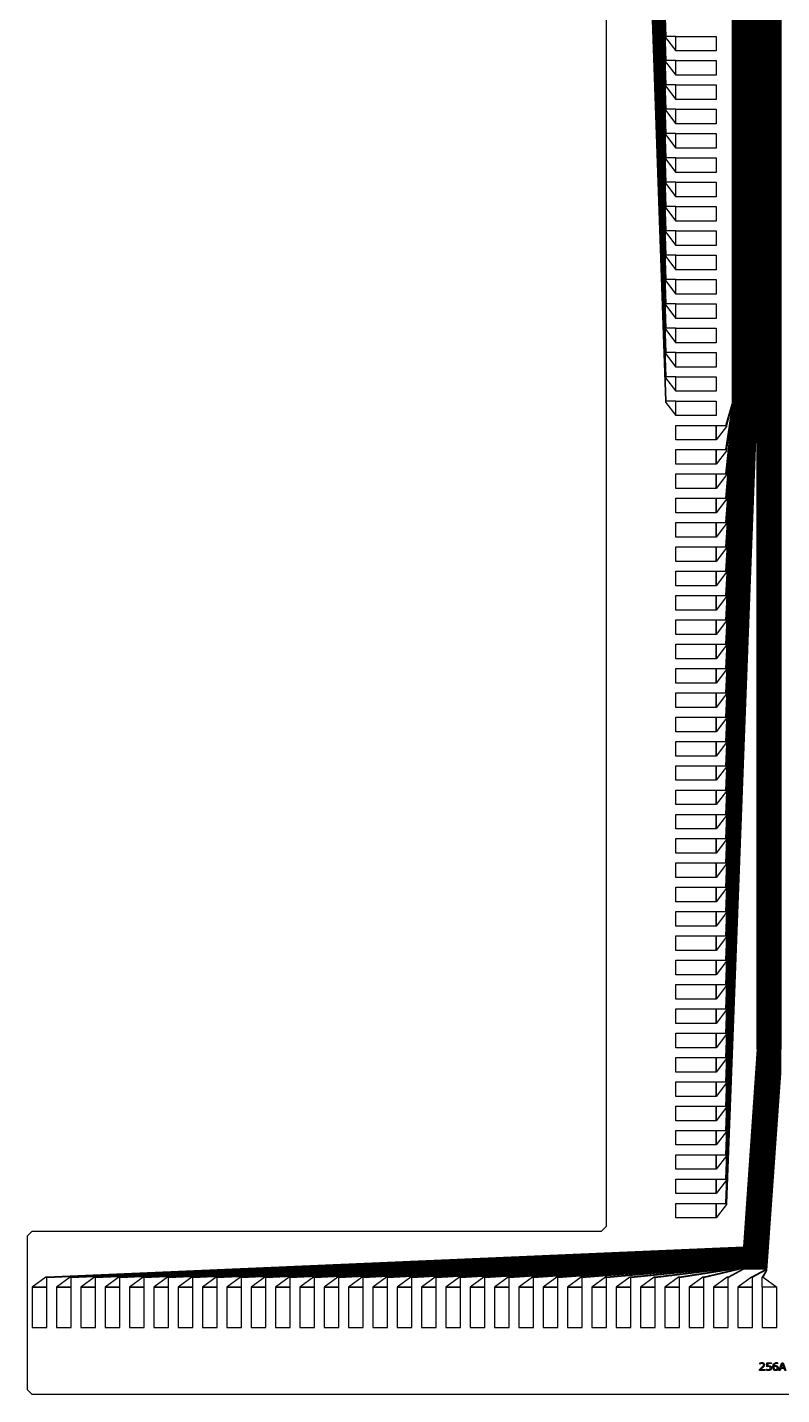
# Model space of a CAD drawing. Header units: inches. Extents: x 106592 to 209533, y 57057 to 74911.
# Drawn here: x 188173 to 191323, y 57278 to 62992 of the extents above; entities that cross this region are included whole.
import ezdxf

# ---------------------------------------------------------------- set-up
doc = ezdxf.new("R2010")
doc.units = ezdxf.units.IN
doc.header["$MEASUREMENT"] = 0
for name, color, linetype in [('metal', 221, 'Continuous'), ('nitride window', 40, 'Continuous'), ('profile', 140, 'Continuous')]:
    doc.layers.add(name, color=color, linetype=linetype)

msp = doc.modelspace()

# ---------------------------------------------------------------- linework, layer by layer
at = {"layer": 'metal'}
for points in [[(191115.4, 61418.7), (191117, 61418.7), (191117, 68021.4), (191115.4, 68021.4)], [(191118.6, 61418.7), (191120.2, 61418.7), (191120.2, 68021.4), (191118.6, 68021.4)], [(191121.8, 61418.7), (191123.4, 61418.7), (191123.4, 68021.4), (191121.8, 68021.4)], [(191125, 61418.7), (191126.6, 61418.7), (191126.6, 68021.4), (191125, 68021.4)], [(191128.2, 61418.7), (191129.8, 61418.7), (191129.8, 68021.4), (191128.2, 68021.4)], [(191131.4, 61418.7), (191133, 61418.7), (191133, 68021.4), (191131.4, 68021.4)], [(191134.6, 61418.7), (191136.2, 61418.7), (191136.2, 68021.4), (191134.6, 68021.4)], [(191137.8, 61418.7), (191139.4, 61418.7), (191139.4, 68021.4), (191137.8, 68021.4)], [(191141, 61418.7), (191142.6, 61418.7), (191142.6, 68021.4), (191141, 68021.4)], [(191144.2, 61418.7), (191145.8, 61418.7), (191145.8, 68021.4), (191144.2, 68021.4)], [(191147.4, 61418.7), (191149, 61418.7), (191149, 68021.4), (191147.4, 68021.4)], [(191150.6, 61418.7), (191152.2, 61418.7), (191152.2, 68021.4), (191150.6, 68021.4)], [(191153.8, 61418.7), (191155.4, 61418.7), (191155.4, 68021.4), (191153.8, 68021.4)], [(191157, 61418.7), (191158.6, 61418.7), (191158.6, 68021.4), (191157, 68021.4)], [(191160.2, 61418.7), (191161.8, 61418.7), (191161.8, 68021.4), (191160.2, 68021.4)], [(191163.4, 61418.7), (191165, 61418.7), (191165, 68021.4), (191163.4, 68021.4)], [(191166.6, 61418.7), (191168.2, 61418.7), (191168.2, 68021.4), (191166.6, 68021.4)], [(191169.8, 61418.7), (191171.4, 61418.7), (191171.4, 68021.4), (191169.8, 68021.4)], [(191173, 61418.7), (191174.6, 61418.7), (191174.6, 68021.4), (191173, 68021.4)], [(191176.2, 61418.7), (191177.8, 61418.7), (191177.8, 68021.4), (191176.2, 68021.4)], [(191179.4, 61418.7), (191181, 61418.7), (191181, 68021.4), (191179.4, 68021.4)], [(191182.6, 61418.7), (191184.2, 61418.7), (191184.2, 68021.4), (191182.6, 68021.4)], [(191185.8, 61418.7), (191187.4, 61418.7), (191187.4, 68021.4), (191185.8, 68021.4)], [(191189, 61418.7), (191190.6, 61418.7), (191190.6, 68021.4), (191189, 68021.4)], [(191192.2, 61418.7), (191193.8, 61418.7), (191193.8, 68021.4), (191192.2, 68021.4)], [(191195.4, 61418.7), (191197, 61418.7), (191197, 68021.4), (191195.4, 68021.4)], [(191198.6, 61418.7), (191200.2, 61418.7), (191200.2, 68021.4), (191198.6, 68021.4)], [(191201.8, 61418.7), (191203.4, 61418.7), (191203.4, 68021.4), (191201.8, 68021.4)], [(191205, 61418.7), (191206.6, 61418.7), (191206.6, 68021.4), (191205, 68021.4)], [(191208.2, 61418.7), (191209.8, 61418.7), (191209.8, 68021.4), (191208.2, 68021.4)], [(191211.4, 61418.7), (191213, 61418.7), (191213, 68021.4), (191211.4, 68021.4)], [(191214.6, 61418.7), (191216.2, 61418.7), (191216.2, 68021.4), (191214.6, 68021.4)], [(191217.8, 61418.7), (191219.4, 61418.7), (191219.4, 68021.4), (191217.8, 68021.4)], [(191222.6, 58721.4), (191221, 58721.4), (191221, 68021.4), (191222.6, 68021.4)], [(191225.8, 58721.4), (191224.2, 58721.4), (191224.2, 68021.4), (191225.8, 68021.4)], [(191229, 58721.4), (191227.4, 58721.4), (191227.4, 68021.4), (191229, 68021.4)], [(191232.2, 58721.4), (191230.6, 58721.4), (191230.6, 68021.4), (191232.2, 68021.4)], [(191235.4, 58721.4), (191233.8, 58721.4), (191233.8, 68021.4), (191235.4, 68021.4)], [(191238.6, 58721.4), (191237, 58721.4), (191237, 68021.4), (191238.6, 68021.4)], [(191241.8, 58721.4), (191240.2, 58721.4), (191240.2, 68021.4), (191241.8, 68021.4)], [(191245, 58721.4), (191243.4, 58721.4), (191243.4, 68021.4), (191245, 68021.4)], [(191248.2, 58721.4), (191246.6, 58721.4), (191246.6, 68021.4), (191248.2, 68021.4)], [(191251.4, 58721.4), (191249.8, 58721.4), (191249.8, 68021.4), (191251.4, 68021.4)], [(191254.6, 58721.4), (191253, 58721.4), (191253, 68021.4), (191254.6, 68021.4)], [(191257.8, 58721.4), (191256.2, 58721.4), (191256.2, 68021.4), (191257.8, 68021.4)], [(191261, 58721.4), (191259.4, 58721.4), (191259.4, 68021.4), (191261, 68021.4)], [(191264.2, 58721.4), (191262.6, 58721.4), (191262.6, 68021.4), (191264.2, 68021.4)], [(191267.4, 58721.4), (191265.8, 58721.4), (191265.8, 68021.4), (191267.4, 68021.4)], [(191270.6, 58721.4), (191269, 58721.4), (191269, 68021.4), (191270.6, 68021.4)], [(191273.8, 58721.4), (191272.2, 58721.4), (191272.2, 68021.4), (191273.8, 68021.4)], [(191277, 58721.4), (191275.4, 58721.4), (191275.4, 68021.4), (191277, 68021.4)], [(191280.2, 58721.4), (191278.6, 58721.4), (191278.6, 68021.4), (191280.2, 68021.4)], [(191283.4, 58721.4), (191281.8, 58721.4), (191281.8, 68021.4), (191283.4, 68021.4)], [(191286.6, 58721.4), (191285, 58721.4), (191285, 68021.4), (191286.6, 68021.4)], [(191289.8, 58721.4), (191288.2, 58721.4), (191288.2, 68021.4), (191289.8, 68021.4)], [(191293, 58721.4), (191291.4, 58721.4), (191291.4, 68021.4), (191293, 68021.4)], [(191296.2, 58721.4), (191294.6, 58721.4), (191294.6, 68021.4), (191296.2, 68021.4)], [(191299.4, 58721.4), (191297.8, 58721.4), (191297.8, 68021.4), (191299.4, 68021.4)], [(191302.6, 58721.4), (191301, 58721.4), (191301, 68021.4), (191302.6, 68021.4)], [(191305.8, 58721.4), (191304.2, 58721.4), (191304.2, 68021.4), (191305.8, 68021.4)], [(191309, 58721.4), (191307.4, 58721.4), (191307.4, 68021.4), (191309, 68021.4)], [(191312.2, 58721.4), (191310.6, 58721.4), (191310.6, 68021.4), (191312.2, 68021.4)], [(191315.4, 58721.4), (191313.8, 58721.4), (191313.8, 68021.4), (191315.4, 68021.4)], [(191318.6, 58721.4), (191317, 58721.4), (191317, 68021.4), (191318.6, 68021.4)], [(190612.7, 67921.4), (190611.1, 67921.4), (190837.8, 61430.7), (190839.9, 61430.7)], [(190615.9, 67921.4), (190614.3, 67921.4), (190837.8, 61532.3), (190839.9, 61532.3)], [(190619.1, 67921.4), (190617.5, 67921.4), (190837.8, 61633.9), (190839.9, 61633.9)], [(190837.8, 61735.5), (190839.9, 61735.5), (190622.3, 67921.4), (190620.7, 67921.4)], [(190625.5, 67921.4), (190623.9, 67921.4), (190837.8, 61837.1), (190839.9, 61837.1)], [(190837.8, 61938.7), (190839.9, 61938.7), (190628.7, 67921.4), (190627.1, 67921.4)], [(190837.8, 62040.3), (190839.9, 62040.3), (190631.9, 67921.4), (190630.3, 67921.4)], [(190635.1, 67921.4), (190633.5, 67921.4), (190837.8, 62141.9), (190839.9, 62141.9)], [(190638.3, 67921.4), (190636.7, 67921.4), (190837.8, 62243.5), (190839.9, 62243.5)], [(190641.5, 67921.4), (190639.9, 67921.4), (190837.8, 62345.1), (190839.9, 62345.1)], [(190644.7, 67921.4), (190643.1, 67921.4), (190837.8, 62446.7), (190839.9, 62446.7)], [(190837.8, 62548.3), (190839.9, 62548.3), (190647.9, 67921.4), (190646.3, 67921.4)], [(190651.1, 67921.4), (190649.5, 67921.4), (190837.8, 62649.9), (190839.9, 62649.9)], [(190837.8, 62751.5), (190839.9, 62751.5), (190654.3, 67921.4), (190652.7, 67921.4)], [(190837.8, 62853.1), (190839.9, 62853.1), (190657.5, 67921.4), (190655.9, 67921.4)], [(190660.7, 67921.4), (190659.1, 67921.4), (190837.8, 62954.7), (190839.9, 62954.7)], [(190880.2, 62893.8), (190880.2, 62954.7), (190837.8, 62954.7), (190837.8, 62950.5), (190880.2, 62893.8)], [(190880.2, 62954.7), (191049.5, 62954.7), (191049.5, 62893.8), (190880.2, 62893.8)], [(190880.2, 62792.2), (190880.2, 62853.1), (190837.8, 62853.1), (190837.8, 62848.9), (190880.2, 62792.2)], [(190880.2, 62853.1), (191049.5, 62853.1), (191049.5, 62792.2), (190880.2, 62792.2)], [(190880.2, 62690.6), (190880.2, 62751.5), (190837.8, 62751.5), (190837.8, 62747.3), (190880.2, 62690.6)], [(190880.2, 62751.5), (191049.5, 62751.5), (191049.5, 62690.6), (190880.2, 62690.6)], [(190880.2, 62588.9), (190880.2, 62649.9), (190837.8, 62649.9), (190837.8, 62645.7), (190880.2, 62588.9)], [(190880.2, 62649.9), (191049.5, 62649.9), (191049.5, 62588.9), (190880.2, 62588.9)], [(190880.2, 62487.3), (190880.2, 62548.3), (190837.8, 62548.3), (190837.8, 62544.1), (190880.2, 62487.3)], [(190880.2, 62548.3), (191049.5, 62548.3), (191049.5, 62487.3), (190880.2, 62487.3)], [(190880.2, 62385.7), (190880.2, 62446.7), (190837.8, 62446.7), (190837.8, 62442.5), (190880.2, 62385.7)], [(190880.2, 62446.7), (191049.5, 62446.7), (191049.5, 62385.7), (190880.2, 62385.7)], [(190880.2, 62284.1), (190880.2, 62345.1), (190837.8, 62345.1), (190837.8, 62340.9), (190880.2, 62284.1)], [(190880.2, 62345.1), (191049.5, 62345.1), (191049.5, 62284.1), (190880.2, 62284.1)], [(190880.2, 62182.5), (190880.2, 62243.5), (190837.8, 62243.5), (190837.8, 62239.3), (190880.2, 62182.5)], [(190880.2, 62243.5), (191049.5, 62243.5), (191049.5, 62182.5), (190880.2, 62182.5)], [(190880.2, 62080.9), (190880.2, 62141.9), (190837.8, 62141.9), (190837.8, 62137.7), (190880.2, 62080.9)], [(190880.2, 62141.9), (191049.5, 62141.9), (191049.5, 62080.9), (190880.2, 62080.9)], [(190880.2, 61979.3), (190880.2, 62040.3), (190837.8, 62040.3), (190837.8, 62036.1), (190880.2, 61979.3)], [(190880.2, 62040.3), (191049.5, 62040.3), (191049.5, 61979.3), (190880.2, 61979.3)], [(190880.2, 61877.7), (190880.2, 61938.7), (190837.8, 61938.7), (190837.8, 61934.5), (190880.2, 61877.7)], [(190880.2, 61938.7), (191049.5, 61938.7), (191049.5, 61877.7), (190880.2, 61877.7)], [(190880.2, 61776.1), (190880.2, 61837.1), (190837.8, 61837.1), (190837.8, 61832.8), (190880.2, 61776.1)], [(190880.2, 61837.1), (191049.5, 61837.1), (191049.5, 61776.1), (190880.2, 61776.1)], [(190880.2, 61674.5), (190880.2, 61735.5), (190837.8, 61735.5), (190837.8, 61731.2), (190880.2, 61674.5)], [(190880.2, 61735.5), (191049.5, 61735.5), (191049.5, 61674.5), (190880.2, 61674.5)], [(190880.2, 61572.9), (190880.2, 61633.9), (190837.8, 61633.9), (190837.8, 61629.6), (190880.2, 61572.9)], [(190880.2, 61633.9), (191049.5, 61633.9), (191049.5, 61572.9), (190880.2, 61572.9)], [(190880.2, 61471.3), (190880.2, 61532.3), (190837.8, 61532.3), (190837.8, 61528), (190880.2, 61471.3)], [(190880.2, 61532.3), (191049.5, 61532.3), (191049.5, 61471.3), (190880.2, 61471.3)], [(190880.2, 61369.7), (190880.2, 61430.7), (190837.8, 61430.7), (190837.8, 61426.4), (190880.2, 61369.7)], [(190880.2, 61430.7), (191049.5, 61430.7), (191049.5, 61369.7), (190880.2, 61369.7)], [(191182.6, 61418.7), (191184.2, 61418.7), (191091.8, 59195.4), (191089.7, 59195.4)], [(191091.8, 59297), (191089.7, 59297), (191179.4, 61418.7), (191181, 61418.7)], [(191176.2, 61418.7), (191177.8, 61418.7), (191091.8, 59398.6), (191089.7, 59398.6)], [(191091.8, 59500.2), (191089.7, 59500.2), (191173, 61418.7), (191174.6, 61418.7)], [(191091.8, 59601.8), (191089.7, 59601.8), (191169.8, 61418.7), (191171.4, 61418.7)], [(191166.6, 61418.7), (191168.2, 61418.7), (191091.8, 59703.4), (191089.7, 59703.4)], [(191185.8, 61418.7), (191187.4, 61418.7), (191091.8, 59093.8), (191089.7, 59093.8)], [(191189, 61418.7), (191190.6, 61418.7), (191091.8, 58992.2), (191089.7, 58992.2)], [(191214.6, 61418.7), (191216.2, 61418.7), (191091.8, 58179.3), (191089.7, 58179.3)], [(191211.4, 61418.7), (191213, 61418.7), (191091.8, 58280.9), (191089.7, 58280.9)], [(191192.2, 61418.7), (191193.8, 61418.7), (191091.8, 58890.6), (191089.7, 58890.6)], [(191091.8, 58789), (191089.7, 58789), (191195.4, 61418.7), (191197, 61418.7)], [(191091.8, 58687.4), (191089.7, 58687.4), (191198.6, 61418.7), (191200.2, 61418.7)], [(191201.8, 61418.7), (191203.4, 61418.7), (191091.8, 58585.8), (191089.7, 58585.8)], [(191091.8, 58484.1), (191089.7, 58484.1), (191205, 61418.7), (191206.6, 61418.7)], [(191208.2, 61418.7), (191209.8, 61418.7), (191091.8, 58382.5), (191089.7, 58382.5)], [(191157, 61418.7), (191158.6, 61418.7), (191091.8, 60008.2), (191089.7, 60008.2)], [(191091.8, 60109.8), (191089.7, 60109.8), (191153.8, 61418.7), (191155.4, 61418.7)], [(191150.6, 61418.7), (191152.2, 61418.7), (191091.8, 60211.4), (191089.7, 60211.4)], [(191091.8, 60313), (191089.7, 60313), (191147.4, 61418.7), (191149, 61418.7)], [(191091.8, 60414.6), (191089.7, 60414.6), (191144.2, 61418.7), (191145.8, 61418.7)], [(191141, 61418.7), (191142.6, 61418.7), (191091.8, 60516.2), (191089.7, 60516.2)], [(191160.2, 61418.7), (191161.8, 61418.7), (191091.8, 59906.6), (191089.7, 59906.6)], [(191163.4, 61418.7), (191165, 61418.7), (191091.8, 59805), (191089.7, 59805)], [(191137.8, 61418.7), (191139.4, 61418.7), (191091.8, 60617.8), (191089.7, 60617.8)], [(191134.6, 61418.7), (191136.2, 61418.7), (191091.8, 60719.4), (191089.7, 60719.4)], [(191115.4, 61418.7), (191117, 61418.7), (191091.8, 61329.1), (191089.7, 61329.1)], [(191091.8, 61227.5), (191089.7, 61227.5), (191118.6, 61418.7), (191120.2, 61418.7)], [(191091.8, 61125.9), (191089.7, 61125.9), (191121.8, 61418.7), (191123.4, 61418.7)], [(191125, 61418.7), (191126.6, 61418.7), (191091.8, 61024.2), (191089.7, 61024.2)], [(191091.8, 60922.6), (191089.7, 60922.6), (191128.2, 61418.7), (191129.8, 61418.7)], [(191131.4, 61418.7), (191133, 61418.7), (191091.8, 60821), (191089.7, 60821)], [(191217.8, 61418.7), (191219.4, 61418.7), (191091.8, 58077.7), (191089.7, 58077.7)], [(190880.2, 61329.1), (191049.5, 61329.1), (191049.5, 61268.1), (190880.2, 61268.1)], [(191049.5, 61268.1), (191049.5, 61329.1), (191091.8, 61329.1), (191091.8, 61324.8), (191049.5, 61268.1)], [(190880.2, 61227.5), (191049.5, 61227.5), (191049.5, 61166.5), (190880.2, 61166.5)], [(191049.5, 61166.5), (191049.5, 61227.5), (191091.8, 61227.5), (191091.8, 61223.2), (191049.5, 61166.5)], [(190880.2, 61125.9), (191049.5, 61125.9), (191049.5, 61064.9), (190880.2, 61064.9)], [(191049.5, 61064.9), (191049.5, 61125.9), (191091.8, 61125.9), (191091.8, 61121.6), (191049.5, 61064.9)], [(190880.2, 61024.2), (191049.5, 61024.2), (191049.5, 60963.3), (190880.2, 60963.3)], [(191049.5, 60963.3), (191049.5, 61024.2), (191091.8, 61024.2), (191091.8, 61020), (191049.5, 60963.3)], [(190880.2, 60922.6), (191049.5, 60922.6), (191049.5, 60861.7), (190880.2, 60861.7)], [(191049.5, 60861.7), (191049.5, 60922.6), (191091.8, 60922.6), (191091.8, 60918.4), (191049.5, 60861.7)], [(190880.2, 60821), (191049.5, 60821), (191049.5, 60760.1), (190880.2, 60760.1)], [(191049.5, 60760.1), (191049.5, 60821), (191091.8, 60821), (191091.8, 60816.8), (191049.5, 60760.1)], [(190880.2, 60719.4), (191049.5, 60719.4), (191049.5, 60658.5), (190880.2, 60658.5)], [(191049.5, 60658.5), (191049.5, 60719.4), (191091.8, 60719.4), (191091.8, 60715.2), (191049.5, 60658.5)], [(190880.2, 60617.8), (191049.5, 60617.8), (191049.5, 60556.9), (190880.2, 60556.9)], [(191049.5, 60556.9), (191049.5, 60617.8), (191091.8, 60617.8), (191091.8, 60613.6), (191049.5, 60556.9)], [(190880.2, 60516.2), (191049.5, 60516.2), (191049.5, 60455.3), (190880.2, 60455.3)], [(191049.5, 60455.3), (191049.5, 60516.2), (191091.8, 60516.2), (191091.8, 60512), (191049.5, 60455.3)], [(190880.2, 60414.6), (191049.5, 60414.6), (191049.5, 60353.7), (190880.2, 60353.7)], [(191049.5, 60353.7), (191049.5, 60414.6), (191091.8, 60414.6), (191091.8, 60410.4), (191049.5, 60353.7)], [(190880.2, 60313), (191049.5, 60313), (191049.5, 60252.1), (190880.2, 60252.1)], [(191049.5, 60252.1), (191049.5, 60313), (191091.8, 60313), (191091.8, 60308.8), (191049.5, 60252.1)], [(190880.2, 60211.4), (191049.5, 60211.4), (191049.5, 60150.5), (190880.2, 60150.5)], [(191049.5, 60150.5), (191049.5, 60211.4), (191091.8, 60211.4), (191091.8, 60207.2), (191049.5, 60150.5)], [(190880.2, 60109.8), (191049.5, 60109.8), (191049.5, 60048.8), (190880.2, 60048.8)], [(191049.5, 60048.8), (191049.5, 60109.8), (191091.8, 60109.8), (191091.8, 60105.6), (191049.5, 60048.8)], [(190880.2, 60008.2), (191049.5, 60008.2), (191049.5, 59947.2), (190880.2, 59947.2)], [(191049.5, 59947.2), (191049.5, 60008.2), (191091.8, 60008.2), (191091.8, 60004), (191049.5, 59947.2)], [(190880.2, 59906.6), (191049.5, 59906.6), (191049.5, 59845.6), (190880.2, 59845.6)], [(191049.5, 59845.6), (191049.5, 59906.6), (191091.8, 59906.6), (191091.8, 59902.4), (191049.5, 59845.6)], [(190880.2, 59805), (191049.5, 59805), (191049.5, 59744), (190880.2, 59744)], [(191049.5, 59744), (191049.5, 59805), (191091.8, 59805), (191091.8, 59800.8), (191049.5, 59744)], [(190880.2, 59703.4), (191049.5, 59703.4), (191049.5, 59642.4), (190880.2, 59642.4)], [(191049.5, 59642.4), (191049.5, 59703.4), (191091.8, 59703.4), (191091.8, 59699.2), (191049.5, 59642.4)], [(190880.2, 59601.8), (191049.5, 59601.8), (191049.5, 59540.8), (190880.2, 59540.8)], [(191049.5, 59540.8), (191049.5, 59601.8), (191091.8, 59601.8), (191091.8, 59597.6), (191049.5, 59540.8)], [(190880.2, 59500.2), (191049.5, 59500.2), (191049.5, 59439.2), (190880.2, 59439.2)], [(191049.5, 59439.2), (191049.5, 59500.2), (191091.8, 59500.2), (191091.8, 59496), (191049.5, 59439.2)], [(190880.2, 59398.6), (191049.5, 59398.6), (191049.5, 59337.6), (190880.2, 59337.6)], [(191049.5, 59337.6), (191049.5, 59398.6), (191091.8, 59398.6), (191091.8, 59394.4), (191049.5, 59337.6)], [(190880.2, 59297), (191049.5, 59297), (191049.5, 59236), (190880.2, 59236)], [(191049.5, 59236), (191049.5, 59297), (191091.8, 59297), (191091.8, 59292.7), (191049.5, 59236)], [(190880.2, 59195.4), (191049.5, 59195.4), (191049.5, 59134.4), (190880.2, 59134.4)], [(191049.5, 59134.4), (191049.5, 59195.4), (191091.8, 59195.4), (191091.8, 59191.1), (191049.5, 59134.4)], [(190880.2, 59093.8), (191049.5, 59093.8), (191049.5, 59032.8), (190880.2, 59032.8)], [(191049.5, 59032.8), (191049.5, 59093.8), (191091.8, 59093.8), (191091.8, 59089.5), (191049.5, 59032.8)], [(190880.2, 58992.2), (191049.5, 58992.2), (191049.5, 58931.2), (190880.2, 58931.2)], [(191049.5, 58931.2), (191049.5, 58992.2), (191091.8, 58992.2), (191091.8, 58987.9), (191049.5, 58931.2)], [(190880.2, 58890.6), (191049.5, 58890.6), (191049.5, 58829.6), (190880.2, 58829.6)], [(191049.5, 58829.6), (191049.5, 58890.6), (191091.8, 58890.6), (191091.8, 58886.3), (191049.5, 58829.6)], [(190880.2, 58789), (191049.5, 58789), (191049.5, 58728), (190880.2, 58728)], [(191049.5, 58728), (191049.5, 58789), (191091.8, 58789), (191091.8, 58784.7), (191049.5, 58728)], [(190880.2, 58687.4), (191049.5, 58687.4), (191049.5, 58626.4), (190880.2, 58626.4)], [(191049.5, 58626.4), (191049.5, 58687.4), (191091.8, 58687.4), (191091.8, 58683.1), (191049.5, 58626.4)], [(191163.5, 57894.3), (191163.5, 57892.7), (191165.1, 57892.7), (191222.6, 58719.8), (191222.6, 58721.4), (191221, 58721.4), (191163.5, 57894.3)], [(191168.3, 57889.5), (191163.5, 57889.5), (191163.5, 57891.1), (191166.7, 57891.1), (191224.2, 58718.2), (191224.2, 58721.4), (191225.8, 58721.4), (191225.8, 58716.6)], [(191169.9, 57887.9), (191163.5, 57887.9), (191163.5, 57886.3), (191171.5, 57886.3), (191229, 58713.4), (191229, 58721.4), (191227.4, 58721.4), (191227.4, 58715)], [(191174.7, 57883.1), (191163.5, 57883.1), (191163.5, 57884.7), (191173.1, 57884.7), (191230.6, 58711.8), (191230.6, 58721.4), (191232.2, 58721.4), (191232.2, 58710.2)], [(191177.9, 57879.9), (191163.5, 57879.9), (191163.5, 57881.5), (191176.3, 57881.5), (191233.8, 58708.6), (191233.8, 58721.4), (191235.4, 58721.4), (191235.4, 58707)], [(191179.5, 57878.3), (191163.5, 57878.3), (191163.5, 57876.7), (191181.1, 57876.7), (191238.6, 58703.8), (191238.6, 58721.4), (191237, 58721.4), (191237, 58705.4)], [(191184.3, 57873.5), (191163.5, 57873.5), (191163.5, 57875.1), (191182.7, 57875.1), (191240.2, 58702.2), (191240.2, 58721.4), (191241.8, 58721.4), (191241.8, 58700.6)], [(191187.5, 57870.3), (191163.5, 57870.3), (191163.5, 57871.9), (191185.9, 57871.9), (191243.4, 58699), (191243.4, 58721.4), (191245, 58721.4), (191245, 58697.4)], [(191189.1, 57868.7), (191163.5, 57868.7), (191163.5, 57867.1), (191190.7, 57867.1), (191248.2, 58694.2), (191248.2, 58721.4), (191246.6, 58721.4), (191246.6, 58695.8)], [(191193.9, 57863.9), (191163.5, 57863.9), (191163.5, 57865.5), (191192.3, 57865.5), (191249.8, 58692.6), (191249.8, 58721.4), (191251.4, 58721.4), (191251.4, 58691)], [(191197.1, 57860.7), (191163.5, 57860.7), (191163.5, 57862.3), (191195.5, 57862.3), (191253, 58689.4), (191253, 58721.4), (191254.6, 58721.4), (191254.6, 58687.8)], [(191198.7, 57859.1), (191163.5, 57859.1), (191163.5, 57857.5), (191200.3, 57857.5), (191257.8, 58684.6), (191257.8, 58721.4), (191256.2, 58721.4), (191256.2, 58686.2)], [(191203.5, 57854.3), (191163.5, 57854.3), (191163.5, 57855.9), (191201.9, 57855.9), (191259.4, 58683), (191259.4, 58721.4), (191261, 58721.4), (191261, 58681.4)], [(191206.7, 57851.1), (191163.5, 57851.1), (191163.5, 57852.7), (191205.1, 57852.7), (191262.6, 58679.8), (191262.6, 58721.4), (191264.2, 58721.4), (191264.2, 58678.2)], [(191208.3, 57849.5), (191163.5, 57849.5), (191163.5, 57847.9), (191209.9, 57847.9), (191267.4, 58675), (191267.4, 58721.4), (191265.8, 58721.4), (191265.8, 58676.6)], [(191213.1, 57844.7), (191163.5, 57844.7), (191163.5, 57846.3), (191211.5, 57846.3), (191269, 58673.4), (191269, 58721.4), (191270.6, 58721.4), (191270.6, 58671.8)], [(191216.3, 57841.5), (191163.5, 57841.5), (191163.5, 57843.1), (191214.7, 57843.1), (191272.2, 58670.2), (191272.2, 58721.4), (191273.8, 58721.4), (191273.8, 58668.6)], [(191217.9, 57839.9), (191163.5, 57839.9), (191163.5, 57838.3), (191219.5, 57838.3), (191277, 58665.4), (191277, 58721.4), (191275.4, 58721.4), (191275.4, 58667)], [(191222.7, 57835.1), (191163.5, 57835.1), (191163.5, 57836.7), (191221.1, 57836.7), (191278.6, 58663.8), (191278.6, 58721.4), (191280.2, 58721.4), (191280.2, 58662.2)], [(191225.9, 57831.9), (191163.5, 57831.9), (191163.5, 57833.5), (191224.3, 57833.5), (191281.8, 58660.6), (191281.8, 58721.4), (191283.4, 58721.4), (191283.4, 58659)], [(191227.5, 57830.3), (191163.5, 57830.3), (191163.5, 57828.7), (191229.1, 57828.7), (191286.6, 58655.8), (191286.6, 58721.4), (191285, 58721.4), (191285, 58657.4)], [(191232.3, 57825.5), (191163.5, 57825.5), (191163.5, 57827.1), (191230.7, 57827.1), (191288.2, 58654.2), (191288.2, 58721.4), (191289.8, 58721.4), (191289.8, 58652.6)], [(191235.5, 57822.3), (191163.5, 57822.3), (191163.5, 57823.9), (191233.9, 57823.9), (191291.4, 58651), (191291.4, 58721.4), (191293, 58721.4), (191293, 58649.4)], [(191237.1, 57820.7), (191163.5, 57820.7), (191163.5, 57819.1), (191238.7, 57819.1), (191296.2, 58646.2), (191296.2, 58721.4), (191294.6, 58721.4), (191294.6, 58647.8)], [(191241.9, 57815.9), (191163.5, 57815.9), (191163.5, 57817.5), (191240.3, 57817.5), (191297.8, 58644.6), (191297.8, 58721.4), (191299.4, 58721.4), (191299.4, 58643)], [(191245.1, 57812.7), (191163.5, 57812.7), (191163.5, 57814.3), (191243.5, 57814.3), (191301, 58641.4), (191301, 58721.4), (191302.6, 58721.4), (191302.6, 58639.8)], [(191248.3, 57809.5), (191163.5, 57809.5), (191163.5, 57811.1), (191246.7, 57811.1), (191304.2, 58638.2), (191304.2, 58721.4), (191305.8, 58721.4), (191305.8, 58636.6)], [(191249.9, 57807.9), (191163.5, 57807.9), (191163.5, 57806.3), (191251.5, 57806.3), (191309, 58633.4), (191309, 58721.4), (191307.4, 58721.4), (191307.4, 58635)], [(191254.7, 57803.1), (191163.5, 57803.1), (191163.5, 57804.7), (191253.1, 57804.7), (191310.6, 58631.8), (191310.6, 58721.4), (191312.2, 58721.4), (191312.2, 58630.2)], [(191256.3, 57801.5), (191257.9, 57799.9), (191315.4, 58627), (191315.4, 58721.4), (191313.8, 58721.4), (191313.8, 58628.6)], [(191259.5, 57798.3), (191261.1, 57796.7), (191318.6, 58623.8), (191318.6, 58721.4), (191317, 58721.4), (191317, 58625.4)], [(190880.2, 58585.8), (191049.5, 58585.8), (191049.5, 58524.8), (190880.2, 58524.8)], [(191049.5, 58524.8), (191049.5, 58585.8), (191091.8, 58585.8), (191091.8, 58581.5), (191049.5, 58524.8)], [(190880.2, 58484.1), (191049.5, 58484.1), (191049.5, 58423.2), (190880.2, 58423.2)], [(191049.5, 58423.2), (191049.5, 58484.1), (191091.8, 58484.1), (191091.8, 58479.9), (191049.5, 58423.2)], [(190880.2, 58382.5), (191049.5, 58382.5), (191049.5, 58321.6), (190880.2, 58321.6)], [(191049.5, 58321.6), (191049.5, 58382.5), (191091.8, 58382.5), (191091.8, 58378.3), (191049.5, 58321.6)], [(190880.2, 58280.9), (191049.5, 58280.9), (191049.5, 58220), (190880.2, 58220)], [(191049.5, 58220), (191049.5, 58280.9), (191091.8, 58280.9), (191091.8, 58276.7), (191049.5, 58220)], [(190880.2, 58179.3), (191049.5, 58179.3), (191049.5, 58118.4), (190880.2, 58118.4)], [(191049.5, 58118.4), (191049.5, 58179.3), (191091.8, 58179.3), (191091.8, 58175.1), (191049.5, 58118.4)], [(190880.2, 58077.7), (191049.5, 58077.7), (191049.5, 58016.8), (190880.2, 58016.8)], [(191049.5, 58016.8), (191049.5, 58077.7), (191091.8, 58077.7), (191091.8, 58073.5), (191049.5, 58016.8)], [(191163.5, 57892.7), (191163.5, 57894.3), (188254.1, 57769.9), (188254.1, 57767.8)], [(191163.5, 57889.5), (191163.5, 57891.1), (188355.7, 57769.9), (188355.7, 57767.8)], [(191163.5, 57886.3), (191163.5, 57887.9), (188457.3, 57769.9), (188457.3, 57767.8)], [(188558.9, 57769.9), (188558.9, 57767.8), (191163.5, 57883.1), (191163.5, 57884.7)], [(191163.5, 57879.9), (191163.5, 57881.5), (188660.6, 57769.9), (188660.6, 57767.8)], [(188762.2, 57769.9), (188762.2, 57767.8), (191163.5, 57876.7), (191163.5, 57878.3)], [(188863.8, 57769.9), (188863.8, 57767.8), (191163.5, 57873.5), (191163.5, 57875.1)], [(191163.5, 57870.3), (191163.5, 57871.9), (188965.4, 57769.9), (188965.4, 57767.8)], [(191163.5, 57867.1), (191163.5, 57868.7), (189067, 57769.9), (189067, 57767.8)], [(191163.5, 57863.9), (191163.5, 57865.5), (189168.6, 57769.9), (189168.6, 57767.8)], [(191163.5, 57860.7), (191163.5, 57862.3), (189270.2, 57769.9), (189270.2, 57767.8)], [(189371.8, 57769.9), (189371.8, 57767.8), (191163.5, 57857.5), (191163.5, 57859.1)], [(191163.5, 57854.3), (191163.5, 57855.9), (189473.4, 57769.9), (189473.4, 57767.8)], [(189575, 57769.9), (189575, 57767.8), (191163.5, 57851.1), (191163.5, 57852.7)], [(189676.6, 57769.9), (189676.6, 57767.8), (191163.5, 57847.9), (191163.5, 57849.5)], [(191163.5, 57844.7), (191163.5, 57846.3), (189778.2, 57769.9), (189778.2, 57767.8)], [(191163.5, 57841.5), (191163.5, 57843.1), (189879.8, 57769.9), (189879.8, 57767.8)], [(191163.5, 57838.3), (191163.5, 57839.9), (189981.4, 57769.9), (189981.4, 57767.8)], [(191163.5, 57835.1), (191163.5, 57836.7), (190083, 57769.9), (190083, 57767.8)], [(190184.6, 57769.9), (190184.6, 57767.8), (191163.5, 57831.9), (191163.5, 57833.5)], [(191163.5, 57828.7), (191163.5, 57830.3), (190286.2, 57769.9), (190286.2, 57767.8)], [(190387.8, 57769.9), (190387.8, 57767.8), (191163.5, 57825.5), (191163.5, 57827.1)], [(188193.2, 57727.6), (188254.1, 57727.6), (188254.1, 57769.9), (188249.9, 57769.9), (188193.2, 57727.6)], [(188294.8, 57727.6), (188355.7, 57727.6), (188355.7, 57769.9), (188351.5, 57769.9), (188294.8, 57727.6)], [(188396.4, 57727.6), (188457.3, 57727.6), (188457.3, 57769.9), (188453.1, 57769.9), (188396.4, 57727.6)], [(188498, 57727.6), (188558.9, 57727.6), (188558.9, 57769.9), (188554.7, 57769.9), (188498, 57727.6)], [(188599.6, 57727.6), (188660.6, 57727.6), (188660.6, 57769.9), (188656.3, 57769.9), (188599.6, 57727.6)], [(188701.2, 57727.6), (188762.2, 57727.6), (188762.2, 57769.9), (188757.9, 57769.9), (188701.2, 57727.6)], [(188802.8, 57727.6), (188863.8, 57727.6), (188863.8, 57769.9), (188859.5, 57769.9), (188802.8, 57727.6)], [(188904.4, 57727.6), (188965.4, 57727.6), (188965.4, 57769.9), (188961.1, 57769.9), (188904.4, 57727.6)], [(189006, 57727.6), (189067, 57727.6), (189067, 57769.9), (189062.7, 57769.9), (189006, 57727.6)], [(189107.6, 57727.6), (189168.6, 57727.6), (189168.6, 57769.9), (189164.3, 57769.9), (189107.6, 57727.6)], [(189209.2, 57727.6), (189270.2, 57727.6), (189270.2, 57769.9), (189265.9, 57769.9), (189209.2, 57727.6)], [(189310.8, 57727.6), (189371.8, 57727.6), (189371.8, 57769.9), (189367.5, 57769.9), (189310.8, 57727.6)], [(189412.4, 57727.6), (189473.4, 57727.6), (189473.4, 57769.9), (189469.2, 57769.9), (189412.4, 57727.6)], [(189514, 57727.6), (189575, 57727.6), (189575, 57769.9), (189570.8, 57769.9), (189514, 57727.6)], [(189615.6, 57727.6), (189676.6, 57727.6), (189676.6, 57769.9), (189672.4, 57769.9), (189615.6, 57727.6)], [(189717.2, 57727.6), (189778.2, 57727.6), (189778.2, 57769.9), (189774, 57769.9), (189717.2, 57727.6)], [(189818.8, 57727.6), (189879.8, 57727.6), (189879.8, 57769.9), (189875.6, 57769.9), (189818.8, 57727.6)], [(189920.4, 57727.6), (189981.4, 57727.6), (189981.4, 57769.9), (189977.2, 57769.9), (189920.4, 57727.6)], [(190022, 57727.6), (190083, 57727.6), (190083, 57769.9), (190078.8, 57769.9), (190022, 57727.6)], [(190123.6, 57727.6), (190184.6, 57727.6), (190184.6, 57769.9), (190180.4, 57769.9), (190123.6, 57727.6)], [(190225.3, 57727.6), (190286.2, 57727.6), (190286.2, 57769.9), (190282, 57769.9), (190225.3, 57727.6)], [(190326.9, 57727.6), (190387.8, 57727.6), (190387.8, 57769.9), (190383.6, 57769.9), (190326.9, 57727.6)], [(190428.5, 57727.6), (190489.4, 57727.6), (190489.4, 57769.9), (190485.2, 57769.9), (190428.5, 57727.6)], [(190489.4, 57769.9), (190489.4, 57767.8), (191163.5, 57822.3), (191163.5, 57823.9)], [(190530.1, 57727.6), (190591, 57727.6), (190591, 57769.9), (190586.8, 57769.9), (190530.1, 57727.6)], [(191163.5, 57819.1), (191163.5, 57820.7), (190591, 57769.9), (190591, 57767.8)], [(190631.7, 57727.6), (190692.6, 57727.6), (190692.6, 57769.9), (190688.4, 57769.9), (190631.7, 57727.6)], [(191163.5, 57815.9), (191163.5, 57817.5), (190692.6, 57769.9), (190692.6, 57767.8)], [(190733.3, 57727.6), (190794.2, 57727.6), (190794.2, 57769.9), (190790, 57769.9), (190733.3, 57727.6)], [(191163.5, 57812.7), (191163.5, 57814.3), (190794.2, 57769.9), (190794.2, 57767.8)], [(190834.9, 57727.6), (190895.8, 57727.6), (190895.8, 57769.9), (190891.6, 57769.9), (190834.9, 57727.6)], [(191163.5, 57809.5), (191163.5, 57811.1), (190895.8, 57769.9), (190895.8, 57767.8)], [(190936.5, 57727.6), (190997.4, 57727.6), (190997.4, 57769.9), (190993.2, 57769.9), (190936.5, 57727.6)], [(190997.4, 57769.9), (190997.4, 57767.8), (191163.5, 57806.3), (191163.5, 57807.9)], [(191038.1, 57727.6), (191099, 57727.6), (191099, 57769.9), (191094.8, 57769.9), (191038.1, 57727.6)], [(191163.5, 57803.1), (191163.5, 57804.7), (191099, 57769.9), (191099, 57767.8)], [(191139.7, 57727.6), (191200.7, 57727.6), (191200.7, 57769.9), (191196.4, 57769.9), (191139.7, 57727.6)], [(191196.4, 57769.9), (191200.7, 57769.9), (191257.9, 57799.9), (191256.3, 57801.5)], [(191245.5, 57769.9), (191261.1, 57796.7), (191259.5, 57798.3), (191241.3, 57769.9)], [(191302.3, 57727.6), (191241.3, 57727.6), (191241.3, 57769.9), (191245.5, 57769.9), (191302.3, 57727.6)], [(188254.1, 57558.3), (188254.1, 57727.6), (188193.2, 57727.6), (188193.2, 57558.3)], [(188355.7, 57558.3), (188355.7, 57727.6), (188294.8, 57727.6), (188294.8, 57558.3)], [(188457.3, 57558.3), (188457.3, 57727.6), (188396.4, 57727.6), (188396.4, 57558.3)], [(188558.9, 57558.3), (188558.9, 57727.6), (188498, 57727.6), (188498, 57558.3)], [(188660.6, 57558.3), (188660.6, 57727.6), (188599.6, 57727.6), (188599.6, 57558.3)], [(188762.2, 57558.3), (188762.2, 57727.6), (188701.2, 57727.6), (188701.2, 57558.3)], [(188863.8, 57558.3), (188863.8, 57727.6), (188802.8, 57727.6), (188802.8, 57558.3)], [(188965.4, 57558.3), (188965.4, 57727.6), (188904.4, 57727.6), (188904.4, 57558.3)], [(189067, 57558.3), (189067, 57727.6), (189006, 57727.6), (189006, 57558.3)], [(189168.6, 57558.3), (189168.6, 57727.6), (189107.6, 57727.6), (189107.6, 57558.3)], [(189270.2, 57558.3), (189270.2, 57727.6), (189209.2, 57727.6), (189209.2, 57558.3)], [(189371.8, 57558.3), (189371.8, 57727.6), (189310.8, 57727.6), (189310.8, 57558.3)], [(189473.4, 57558.3), (189473.4, 57727.6), (189412.4, 57727.6), (189412.4, 57558.3)], [(189575, 57558.3), (189575, 57727.6), (189514, 57727.6), (189514, 57558.3)], [(189676.6, 57558.3), (189676.6, 57727.6), (189615.6, 57727.6), (189615.6, 57558.3)], [(189778.2, 57558.3), (189778.2, 57727.6), (189717.2, 57727.6), (189717.2, 57558.3)], [(189879.8, 57558.3), (189879.8, 57727.6), (189818.8, 57727.6), (189818.8, 57558.3)], [(189981.4, 57558.3), (189981.4, 57727.6), (189920.4, 57727.6), (189920.4, 57558.3)], [(190083, 57558.3), (190083, 57727.6), (190022, 57727.6), (190022, 57558.3)], [(190184.6, 57558.3), (190184.6, 57727.6), (190123.6, 57727.6), (190123.6, 57558.3)], [(190286.2, 57558.3), (190286.2, 57727.6), (190225.3, 57727.6), (190225.3, 57558.3)], [(190387.8, 57558.3), (190387.8, 57727.6), (190326.9, 57727.6), (190326.9, 57558.3)], [(190489.4, 57558.3), (190489.4, 57727.6), (190428.5, 57727.6), (190428.5, 57558.3)], [(190591, 57558.3), (190591, 57727.6), (190530.1, 57727.6), (190530.1, 57558.3)], [(190692.6, 57558.3), (190692.6, 57727.6), (190631.7, 57727.6), (190631.7, 57558.3)], [(190794.2, 57558.3), (190794.2, 57727.6), (190733.3, 57727.6), (190733.3, 57558.3)], [(190895.8, 57558.3), (190895.8, 57727.6), (190834.9, 57727.6), (190834.9, 57558.3)], [(190997.4, 57558.3), (190997.4, 57727.6), (190936.5, 57727.6), (190936.5, 57558.3)], [(191099, 57558.3), (191099, 57727.6), (191038.1, 57727.6), (191038.1, 57558.3)], [(191200.7, 57558.3), (191200.7, 57727.6), (191139.7, 57727.6), (191139.7, 57558.3)], [(191302.3, 57558.3), (191302.3, 57727.6), (191241.3, 57727.6), (191241.3, 57558.3)], [(191231.2, 57405.7), (191231.2, 57410.2), (191232.9, 57410.9), (191235.6, 57411.7), (191237.5, 57412.1), (191239.8, 57412.2), (191242, 57412.1), (191244.4, 57411.8), (191246, 57411.1), (191247.3, 57410.3), (191248.7, 57409.2), (191249.7, 57407.8), (191250.5, 57406), (191250.7, 57404.3), (191250.7, 57402.4), (191250.3, 57399.9), (191249.3, 57397.6), (191247.2, 57394.5), (191244.8, 57391.9), (191240.8, 57388.3), (191235, 57383.3), (191252, 57383.2), (191252.2, 57379.5), (191230.4, 57379.5), (191230.4, 57384), (191236.4, 57389.1), (191243.1, 57395.6), (191245.3, 57398.9), (191246.4, 57401.7), (191246.3, 57404.7), (191245.4, 57406.3), (191243.8, 57407.8), (191241.6, 57408.3), (191239.2, 57408.3), (191236.9, 57407.9), (191233.7, 57406.8), (191231.6, 57405.8), (191231.5, 57405.7)], [(191279.7, 57411.5), (191279.6, 57407.8), (191264.6, 57407.8), (191264.5, 57399.2), (191266, 57399.3), (191268.5, 57399.3), (191271.4, 57399.3), (191274.2, 57398.6), (191276.6, 57397.2), (191278.4, 57395.5), (191279.3, 57393.6), (191279.7, 57391.8), (191279.8, 57390), (191279.8, 57388.6), (191279.5, 57386.6), (191278.3, 57383.9), (191277.4, 57382.6), (191276.1, 57381.4), (191274.1, 57380.1), (191272, 57379.4), (191269.8, 57379), (191266.6, 57378.9), (191264.6, 57379.1), (191262.1, 57379.7), (191259, 57380.8), (191259, 57385.3), (191259.3, 57385.3), (191260.7, 57384.5), (191262.3, 57383.8), (191264.2, 57383.1), (191266.6, 57382.7), (191268.9, 57382.6), (191270.6, 57382.8), (191272.1, 57383.4), (191273.7, 57384.5), (191274.7, 57386.1), (191275.4, 57388), (191275.4, 57389.7), (191275.4, 57391.1), (191275, 57392.4), (191274.2, 57393.5), (191273.5, 57394.2), (191272.1, 57395), (191270.6, 57395.6), (191268.4, 57395.8), (191266.7, 57395.8), (191264.7, 57395.7), (191263.2, 57395.6), (191260.3, 57395.1), (191260.3, 57411.6)], [(191305.5, 57411.6), (191305.6, 57407.4), (191303, 57408.3), (191300.7, 57408.5), (191298.5, 57408.1), (191295.3, 57406.9), (191293.6, 57405.6), (191292.1, 57403.2), (191291.1, 57400.5), (191290.7, 57397.6), (191292.4, 57398.5), (191294.6, 57399.4), (191297.6, 57400), (191299.8, 57400), (191302.7, 57399.3), (191305, 57397.8), (191307, 57396.1), (191308.3, 57393.8), (191308.6, 57391.4), (191308.7, 57388.3), (191307.8, 57385), (191306.3, 57382.7), (191304.7, 57381.2), (191302.2, 57379.6), (191299.4, 57378.9), (191297.1, 57378.9), (191294.4, 57379.1), (191290.5, 57381.1), (191288.3, 57383.6), (191286.8, 57387.2), (191286.1, 57390.2), (191286, 57393.3), (191290.4, 57394.6), (191290.6, 57390.3), (191291.2, 57387.2), (191292.6, 57384.3), (191295.5, 57382.8), (191298, 57382.7), (191301, 57383.3), (191303, 57384.8), (191304.2, 57387.9), (191304.1, 57391), (191303.5, 57393.2), (191302, 57395.4), (191299.3, 57396.3), (191295.9, 57396.3), (191292.4, 57395.5), (191291.2, 57395), (191290.4, 57394.7), (191286, 57393.4), (191285.9, 57393.7), (191285.9, 57393.8), (191286.1, 57397.3), (191286.8, 57401), (191287.7, 57403.7), (191289, 57406.1), (191290.9, 57408.5), (191293.7, 57410.3), (191296.4, 57411.6), (191298.7, 57412), (191300.5, 57412.2), (191302, 57412.2), (191303.7, 57412.1), (191304.8, 57411.9)], [(191315.8, 57378.9), (191311.4, 57379), (191323, 57410.7), (191328.9, 57410.7), (191335.7, 57391.8), (191331.3, 57391.6), (191325.7, 57407.1), (191320.2, 57391.6), (191331.3, 57391.5), (191335.7, 57391.7), (191340.4, 57378.9), (191335.8, 57378.9), (191332.7, 57387.8), (191318.8, 57387.8)]]:
    msp.add_lwpolyline(points, close=True, dxfattribs=at)
at = {"layer": 'nitride window'}
for points in [[(190880.2, 62954.7), (191049.5, 62954.7), (191049.5, 62893.8), (190880.2, 62893.8)], [(190880.2, 62853.1), (191049.5, 62853.1), (191049.5, 62792.2), (190880.2, 62792.2)], [(190880.2, 62751.5), (191049.5, 62751.5), (191049.5, 62690.6), (190880.2, 62690.6)], [(190880.2, 62649.9), (191049.5, 62649.9), (191049.5, 62588.9), (190880.2, 62588.9)], [(190880.2, 62548.3), (191049.5, 62548.3), (191049.5, 62487.3), (190880.2, 62487.3)], [(190880.2, 62446.7), (191049.5, 62446.7), (191049.5, 62385.7), (190880.2, 62385.7)], [(190880.2, 62345.1), (191049.5, 62345.1), (191049.5, 62284.1), (190880.2, 62284.1)], [(190880.2, 62243.5), (191049.5, 62243.5), (191049.5, 62182.5), (190880.2, 62182.5)], [(190880.2, 62141.9), (191049.5, 62141.9), (191049.5, 62080.9), (190880.2, 62080.9)], [(190880.2, 62040.3), (191049.5, 62040.3), (191049.5, 61979.3), (190880.2, 61979.3)], [(190880.2, 61938.7), (191049.5, 61938.7), (191049.5, 61877.7), (190880.2, 61877.7)], [(190880.2, 61837.1), (191049.5, 61837.1), (191049.5, 61776.1), (190880.2, 61776.1)], [(190880.2, 61735.5), (191049.5, 61735.5), (191049.5, 61674.5), (190880.2, 61674.5)], [(190880.2, 61633.9), (191049.5, 61633.9), (191049.5, 61572.9), (190880.2, 61572.9)], [(190880.2, 61532.3), (191049.5, 61532.3), (191049.5, 61471.3), (190880.2, 61471.3)], [(190880.2, 61430.7), (191049.5, 61430.7), (191049.5, 61369.7), (190880.2, 61369.7)], [(190880.2, 61329.1), (191049.5, 61329.1), (191049.5, 61268.1), (190880.2, 61268.1)], [(190880.2, 61227.5), (191049.5, 61227.5), (191049.5, 61166.5), (190880.2, 61166.5)], [(190880.2, 61125.9), (191049.5, 61125.9), (191049.5, 61064.9), (190880.2, 61064.9)], [(190880.2, 61024.2), (191049.5, 61024.2), (191049.5, 60963.3), (190880.2, 60963.3)], [(190880.2, 60922.6), (191049.5, 60922.6), (191049.5, 60861.7), (190880.2, 60861.7)], [(190880.2, 60821), (191049.5, 60821), (191049.5, 60760.1), (190880.2, 60760.1)], [(190880.2, 60719.4), (191049.5, 60719.4), (191049.5, 60658.5), (190880.2, 60658.5)], [(190880.2, 60617.8), (191049.5, 60617.8), (191049.5, 60556.9), (190880.2, 60556.9)], [(190880.2, 60516.2), (191049.5, 60516.2), (191049.5, 60455.3), (190880.2, 60455.3)], [(190880.2, 60414.6), (191049.5, 60414.6), (191049.5, 60353.7), (190880.2, 60353.7)], [(190880.2, 60313), (191049.5, 60313), (191049.5, 60252.1), (190880.2, 60252.1)], [(190880.2, 60211.4), (191049.5, 60211.4), (191049.5, 60150.5), (190880.2, 60150.5)], [(190880.2, 60109.8), (191049.5, 60109.8), (191049.5, 60048.8), (190880.2, 60048.8)], [(190880.2, 60008.2), (191049.5, 60008.2), (191049.5, 59947.2), (190880.2, 59947.2)], [(190880.2, 59906.6), (191049.5, 59906.6), (191049.5, 59845.6), (190880.2, 59845.6)], [(190880.2, 59805), (191049.5, 59805), (191049.5, 59744), (190880.2, 59744)], [(190880.2, 59703.4), (191049.5, 59703.4), (191049.5, 59642.4), (190880.2, 59642.4)], [(190880.2, 59601.8), (191049.5, 59601.8), (191049.5, 59540.8), (190880.2, 59540.8)], [(190880.2, 59500.2), (191049.5, 59500.2), (191049.5, 59439.2), (190880.2, 59439.2)], [(190880.2, 59398.6), (191049.5, 59398.6), (191049.5, 59337.6), (190880.2, 59337.6)], [(190880.2, 59297), (191049.5, 59297), (191049.5, 59236), (190880.2, 59236)], [(190880.2, 59195.4), (191049.5, 59195.4), (191049.5, 59134.4), (190880.2, 59134.4)], [(190880.2, 59093.8), (191049.5, 59093.8), (191049.5, 59032.8), (190880.2, 59032.8)], [(190880.2, 58992.2), (191049.5, 58992.2), (191049.5, 58931.2), (190880.2, 58931.2)], [(190880.2, 58890.6), (191049.5, 58890.6), (191049.5, 58829.6), (190880.2, 58829.6)], [(190880.2, 58789), (191049.5, 58789), (191049.5, 58728), (190880.2, 58728)], [(190880.2, 58687.4), (191049.5, 58687.4), (191049.5, 58626.4), (190880.2, 58626.4)], [(190880.2, 58585.8), (191049.5, 58585.8), (191049.5, 58524.8), (190880.2, 58524.8)], [(190880.2, 58484.1), (191049.5, 58484.1), (191049.5, 58423.2), (190880.2, 58423.2)], [(190880.2, 58382.5), (191049.5, 58382.5), (191049.5, 58321.6), (190880.2, 58321.6)], [(190880.2, 58280.9), (191049.5, 58280.9), (191049.5, 58220), (190880.2, 58220)], [(190880.2, 58179.3), (191049.5, 58179.3), (191049.5, 58118.4), (190880.2, 58118.4)], [(190880.2, 58077.7), (191049.5, 58077.7), (191049.5, 58016.8), (190880.2, 58016.8)], [(188254.1, 57558.3), (188254.1, 57727.6), (188193.2, 57727.6), (188193.2, 57558.3)], [(188355.7, 57558.3), (188355.7, 57727.6), (188294.8, 57727.6), (188294.8, 57558.3)], [(188457.3, 57558.3), (188457.3, 57727.6), (188396.4, 57727.6), (188396.4, 57558.3)], [(188558.9, 57558.3), (188558.9, 57727.6), (188498, 57727.6), (188498, 57558.3)], [(188660.6, 57558.3), (188660.6, 57727.6), (188599.6, 57727.6), (188599.6, 57558.3)], [(188762.2, 57558.3), (188762.2, 57727.6), (188701.2, 57727.6), (188701.2, 57558.3)], [(188863.8, 57558.3), (188863.8, 57727.6), (188802.8, 57727.6), (188802.8, 57558.3)], [(188965.4, 57558.3), (188965.4, 57727.6), (188904.4, 57727.6), (188904.4, 57558.3)], [(189067, 57558.3), (189067, 57727.6), (189006, 57727.6), (189006, 57558.3)], [(189168.6, 57558.3), (189168.6, 57727.6), (189107.6, 57727.6), (189107.6, 57558.3)], [(189270.2, 57558.3), (189270.2, 57727.6), (189209.2, 57727.6), (189209.2, 57558.3)], [(189371.8, 57558.3), (189371.8, 57727.6), (189310.8, 57727.6), (189310.8, 57558.3)], [(189473.4, 57558.3), (189473.4, 57727.6), (189412.4, 57727.6), (189412.4, 57558.3)], [(189575, 57558.3), (189575, 57727.6), (189514, 57727.6), (189514, 57558.3)], [(189676.6, 57558.3), (189676.6, 57727.6), (189615.6, 57727.6), (189615.6, 57558.3)], [(189778.2, 57558.3), (189778.2, 57727.6), (189717.2, 57727.6), (189717.2, 57558.3)], [(189879.8, 57558.3), (189879.8, 57727.6), (189818.8, 57727.6), (189818.8, 57558.3)], [(189981.4, 57558.3), (189981.4, 57727.6), (189920.4, 57727.6), (189920.4, 57558.3)], [(190083, 57558.3), (190083, 57727.6), (190022, 57727.6), (190022, 57558.3)], [(190184.6, 57558.3), (190184.6, 57727.6), (190123.6, 57727.6), (190123.6, 57558.3)], [(190286.2, 57558.3), (190286.2, 57727.6), (190225.3, 57727.6), (190225.3, 57558.3)], [(190387.8, 57558.3), (190387.8, 57727.6), (190326.9, 57727.6), (190326.9, 57558.3)], [(190489.4, 57558.3), (190489.4, 57727.6), (190428.5, 57727.6), (190428.5, 57558.3)], [(190591, 57558.3), (190591, 57727.6), (190530.1, 57727.6), (190530.1, 57558.3)], [(190692.6, 57558.3), (190692.6, 57727.6), (190631.7, 57727.6), (190631.7, 57558.3)], [(190794.2, 57558.3), (190794.2, 57727.6), (190733.3, 57727.6), (190733.3, 57558.3)], [(190895.8, 57558.3), (190895.8, 57727.6), (190834.9, 57727.6), (190834.9, 57558.3)], [(190997.4, 57558.3), (190997.4, 57727.6), (190936.5, 57727.6), (190936.5, 57558.3)], [(191099, 57558.3), (191099, 57727.6), (191038.1, 57727.6), (191038.1, 57558.3)], [(191200.7, 57558.3), (191200.7, 57727.6), (191139.7, 57727.6), (191139.7, 57558.3)], [(191302.3, 57558.3), (191302.3, 57727.6), (191241.3, 57727.6), (191241.3, 57558.3)]]:
    msp.add_lwpolyline(points, close=True, dxfattribs=at)
at = {"layer": 'profile'}
msp.add_lwpolyline([(190957.6, 68411.4), (191687.6, 68411.4), (192054.1, 68021.4), (192054.1, 57981.8), (192074.1, 57961.8), (194452, 57961.8), (194472, 57941.8), (194472, 57298.3), (194452, 57278.3), (188193.2, 57278.3), (188173.2, 57298.3), (188173.2, 57941.8), (188193.2, 57961.8), (190571.1, 57961.8), (190591.1, 57981.8), (190591.1, 68021.4)], close=True, dxfattribs=at)

doc.saveas('drawing.dxf')
